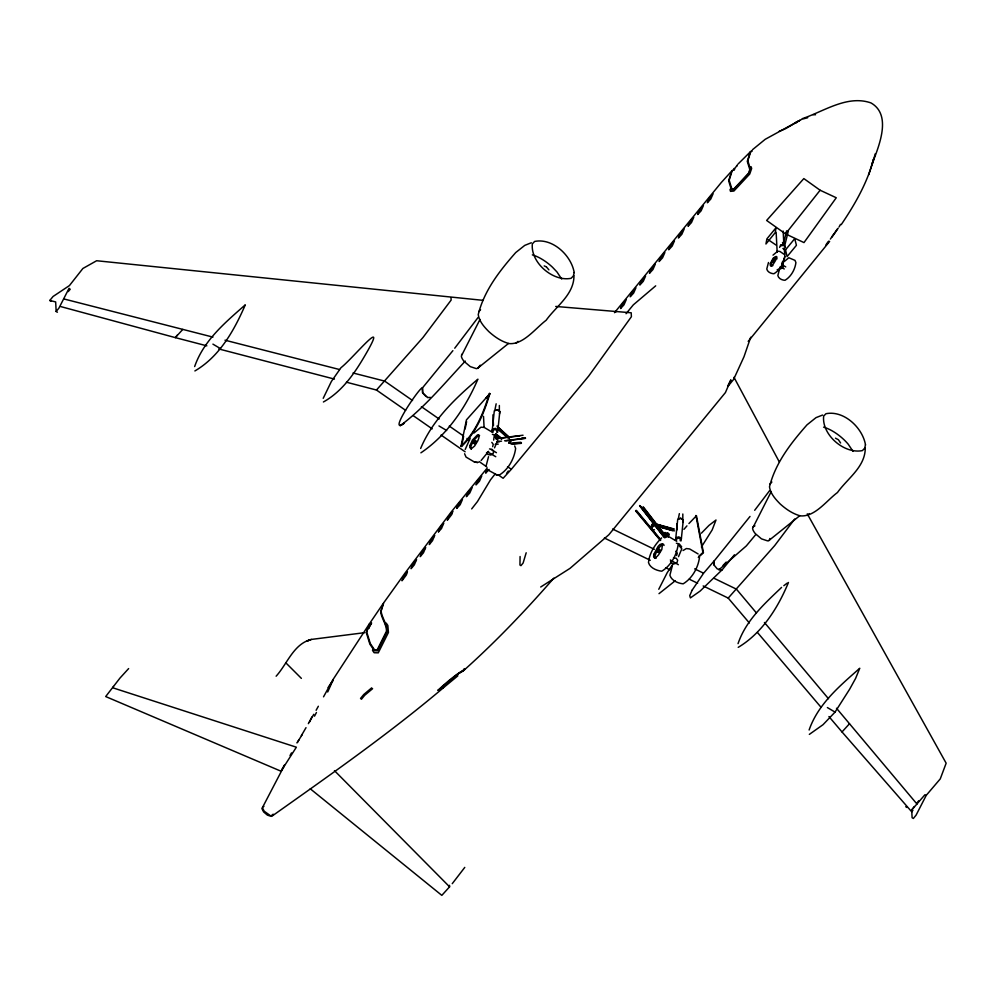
<?xml version="1.0" encoding="UTF-8"?>
<svg xmlns="http://www.w3.org/2000/svg" width="996" height="996" viewBox="0 0 996 996"><rect width="100%" height="100%" fill="white"/><g stroke="black" fill="none" stroke-linecap="round" stroke-linejoin="round"><path stroke-width="1.49" d="M777.179 251.079L777.179 252.274L776.133 232.217M499.357 405.484L499.345 410.887L497.178 409.605L494.838 410.402L496.157 403.816M682.82 513.998L682.808 519.402L680.642 518.119L678.301 518.916L679.359 513.637M520.086 556.527L519.949 565.056L520.958 565.641L523.124 563.001L526.187 552.78M782.657 261.413L782.146 263.442M784.051 260.105L784.089 259.084M497.925 429.899L499.818 411.473L497.178 409.916L494.29 410.875L492.099 431.754L492.41 429.326L495.298 428.342L497.925 429.899L497.639 432.413M681.389 538.413L683.281 519.987L680.642 518.43L677.716 519.364L675.562 540.268L675.823 537.815L678.762 536.856L681.389 538.413L681.052 540.903M784.86 256.171L783.989 259.894M499.519 413.963L499.818 411.473M678.114 544.675C676.77 555.071 670.881 565.703 661.78 571.194C656.725 570.683 650.039 567.932 648.496 562.603C649.404 553.079 654.957 544.451 661.655 537.877M699.503 557.324C698.146 567.72 692.257 578.352 683.156 583.83C678.102 583.332 671.416 580.581 669.885 575.24L672.425 565.504M784.848 256.059C783.939 262.994 780.017 270.078 773.954 273.738C771.066 273.676 767.443 272.082 766.771 268.995L768.476 262.496M658.244 552.108C659.713 554.548 661.506 545.908 658.368 551.635C655.107 554.1 660.186 546.045 659.165 550.34M493.008 431.828L493.244 430.172L495.161 429.525L496.954 430.583L496.718 432.227M676.471 540.33L676.707 538.687L678.625 538.027L680.417 539.085L680.181 540.741M485.986 466.402L488.526 456.691M493.655 440.083L494.253 435.775M682.932 522.452L683.281 519.987M776.93 258.948L776.818 256.781L775.05 257.317L772.647 260.255L770.842 265.235A5.428 1.743 -59.4 0 0 772.921 265.471M573.982 275.68C574.007 294.716 556.191 306.146 546.157 320.251C535.636 328.145 523.224 345.014 509.006 343.57C501.362 341.504 494.713 336.909 488.887 331.668C484.168 326.9 479.25 321.484 478.242 314.587C484.143 290.546 499.668 270.788 515.716 252.561L524.768 245.377L531.316 242.763M865.275 447.976C865.3 467.012 847.484 478.429 837.449 492.534C826.568 500.54 814.989 517.148 800.298 515.866C792.654 513.787 786.006 509.205 780.179 503.964C775.461 499.17 770.506 493.755 769.485 486.845C775.461 462.829 790.961 443.071 807.009 424.844L816.01 417.635L822.609 415.046M480.01 319.405L461.36 356.02A10.421 4.283 39.4 0 0 464.086 361.386L470.299 366.628L476.287 368.607A10.421 4.283 39.4 0 0 478.404 367.474L480.271 365.196M771.203 491.638L752.603 528.278A10.421 4.283 39.4 0 0 755.329 533.644L761.492 538.861L767.53 540.865A10.421 4.283 39.4 0 0 769.858 538.487M461.048 446.133L466.439 419.889L489.895 393.607C484.093 412.929 476.312 432.463 461.522 446.457L461.048 446.133C475.839 432.14 483.62 412.605 489.422 393.283M461.522 446.457L463.626 436.248M465.12 428.965L466.614 421.669M737.09 165.884L737.289 165.05L733.442 170.316L734.152 168.424M783.005 245.788L786.603 230.848M788.222 231.383L784.524 246.485M492.671 446.669L493.244 444.341L491.812 442.349M676.658 555.482L677.28 553.191L675.836 551.199M273.153 814.155L271.721 815.662M874.077 157.903L875.272 153.745M284.121 766.024L261.923 808.578L263.604 811.914L267.401 815.126L271.136 816.371L272.568 814.877M780.914 245.962L783.292 244.792L780.777 244.717L779.619 247.406M873.753 158.526C867.504 182.505 855.016 204.28 841.209 224.673M868.699 174.786L873.629 159.273L872.01 164.352C878.497 146.873 892.491 115.212 870.977 102.924C847.359 94.645 824.066 111.328 802.315 118.661M463.825 669.312L463.352 670.818L458.372 673.694L440.307 688.659L444.104 687.203L457.874 675.823M272.244 815.948C330.423 774.714 389.013 733.766 443.519 687.688L439.46 689.257L458.185 673.645L463.912 670.308L464.447 668.64M486.733 469.888L485.687 473.15L489.098 469.44M751.806 151.292L750.312 151.865L747.274 161.327L749.814 169.544L748.569 173.142L734.064 188.717L731.848 188.929L729.172 180.189L732.272 170.403L734.6 169.494M674.479 530.868L654.335 525.265L652.903 523.099L651.135 528.092C648.222 524.083 652.069 531.179 654.434 529.76M750.71 337.221L744.012 356.705L733.616 379.414L727.914 386.361M465.207 449.445L470.212 438.277M474.532 442.672C473.249 446.532 478.267 440.469 475.752 440.954M773.431 261.575L773.481 262.521L774.241 260.429M779.544 269.057L777.851 275.543C778.523 278.631 782.146 280.225 785.022 280.287C791.085 276.627 795.02 269.543 795.916 262.608L794.995 260.367L788.82 257.752L784.076 261.687M323.214 398.313L331.369 381.493L341.005 367.673C353.468 358.012 391.478 310.69 363.864 357.402C353.53 374.832 341.479 391.876 323.401 401.986M788.458 582.461C778.312 607.137 762.301 633.033 738.223 647.338M494.514 447.876L497.813 440.02L495.261 436.995M678.5 556.689L681.799 548.833L679.284 545.845M327.696 691.996L331.095 684.439M652.729 523.311L651.135 528.092L654.335 525.265M331.656 683.256L333.324 679.733L328.095 687.589M309.395 722.15L311.835 717.02M194.656 366.553C203.694 340.433 225.233 322.48 245.302 304.826C234.234 330.348 219.643 356.481 194.88 370.948M373.151 648.969L372.492 650.351L374.11 652.729L378.268 652.841L388.428 632.497L387.842 625.463L386.224 623.085L385.477 624.417M738.036 643.665C745.967 620.346 764.33 603.9 781.586 587.403M809.113 729.993C818.202 703.873 839.74 685.995 859.76 668.254L855.614 678.388L849.7 689.12L835.046 712.103L823.032 724.69L809.337 734.388M420.661 448.437C432.413 420.2 455.01 398.599 477.893 379.177C465.642 407.775 446.98 435.202 420.897 452.831M658.767 589.271L667.208 572.7L673.196 563.636M807.27 513.824L946.15 763.197L940.261 778.897L926.255 795.318L916.108 815.114L913.357 818.463L912.099 817.728L911.689 809.91L914.316 806.499M727.615 386.249L730.902 379.862L725.424 392.561L608.842 534.752L570.011 568.367L540.704 587.005M314.512 716.174L316.454 712.489M316.118 710.285L318.346 706.251M323.526 696.827L333.162 679.347L368.844 624.654L366.304 632.572L369.865 644.138L374.372 650.749L377.571 650.849L387.145 631.626C387.394 624.255 382.103 618.479 381.095 611.183L383.809 602.68L405.023 573.098L451.736 511.309L487.293 467.971M839.093 226.901L840.5 224.386M128.633 668.577L119.968 678.077L105.688 696.553L281.021 771.215L284.557 764.916M290.035 755.528L291.504 752.901M297.455 742.381L299.012 739.704M301.352 735.683L306.009 727.665M308.349 723.656L313.79 714.294M296.97 742.941L302.348 734.376M281.021 771.215L296.36 747.199L113.444 688.012L113.37 686.493M427.595 397.454L422.565 392.872L422.404 387.979L452.894 350.667M464.771 867.392L452.246 883.676M701.408 546.991L712.177 529.909L716 520.012L708.978 525.415L701.408 533.171M834.013 233.848L837.312 229.08M832.083 237.023L838.221 228.159M276.129 676.209C287.271 663.896 293.621 643.752 311.337 639.432L364.773 632.659M830.353 239.09L831.772 237.06M832.108 236.363L833.752 234.01M488.613 451.337L481.105 460.501M506.578 473.436L508.309 471.008M794.696 519.016L774.701 545.584L728.213 598.086L703.164 585.934M454.749 348.202L478.08 317.463M750.013 516.451L714.032 561.146L714.207 565.379M754.682 510.301L769.609 490.642M916.943 803.075L918.661 800.809M177.226 335.166L175.321 337.619L60.632 306.556M820.131 190.236L785.508 233.886L766.634 220.465L803.834 178.583L820.131 190.236L836.267 197.756L803.984 242.588L785.508 233.886M826.394 244.145L828.772 241.119M825.771 245.365L828.386 242.028M471.693 508.894L477.445 501.573L490.48 479.885L495.161 473.922M829.631 241.406L748.183 341.391M734.463 554.772L722.025 569.986L718.863 569.861L746.353 545.883L755.765 534.578M51.045 301.203L49.8 300.468L53.074 296.472L69.421 285.591L82.892 268.472L96.637 260.74L483.334 300.369M57.419 312.209L56.162 311.474L58.926 308.113L69.06 288.317L70.206 289.276L68.226 291.591M614.482 312.694L721.278 182.529L731.749 170.988L728.649 180.774L731.388 189.763L734.015 189.501L748.955 173.466L750.449 169.183L747.834 160.754L750.872 151.305L751.968 150.894M508.993 442.436L511.844 439.672L509.006 442.598M509.616 442.187L511.683 439.883M626.048 313.715L633.332 304.838L655.692 285.84M785.52 249.871L794.733 238.654L796.427 245.302L787.101 256.595L785.52 249.871L782.856 248.514M553.851 578.116C525.664 610.448 495.908 641.673 463.912 670.308M651.533 528.677L650.438 527.071L653.077 523.859M465.306 361.087C444.502 383.236 424.632 407.613 400.155 425.74L404.364 423.113C386.075 436.597 420.91 385.352 422.478 387.88L422.69 392.81L425.989 396.508M498.05 474.743L503.117 478.279L511.334 469.303L588.723 376.015L631.402 316.703L631.203 312.781L555.731 306.444M911.701 810.034L924.898 794.796L926.255 795.318M485.899 398.238L489.895 393.607M730.989 188.468L729.981 189.638L730.516 191.369L733.915 191.033L749.727 174.039L751.656 168.486L751.121 166.743L750.038 167.876M683.941 529.349L686.941 525.876M688.933 523.56L696.453 515.729L703.45 552.78L698.296 557.436M182.791 329.402L175.321 337.619L206.844 345.836M911.863 811.939L842.018 731.948L849.501 723.731M346.434 382.215L376.463 390.034L422.951 337.544L451.126 300.095L451.001 297.642M449.507 885.307L449.582 886.826L441.826 895.367L310.266 788.795M508.931 442.635L511.371 440.045M723.071 565.404L726.233 562.068M478.752 311.673L480.582 309.744M807.445 515.517L809.275 513.6M473.909 433.061L480.981 427.184L484.255 427.458L492.734 432.476M773.008 255.138L777.752 251.191L779.943 251.465L784.238 254.416M461.571 354.763L462.381 353.941M752.827 527.021L754.931 525.863M516.152 343.234L518.032 341.329M769.995 483.932L771.875 482.039M675.388 580.643L659.003 593.666M738.011 164.079L750.312 151.865M698.806 556.241L702.927 552.506L695.93 515.467M463.401 670.495L464.609 669.449C454.873 675.051 445.922 682.87 437.804 690.402L440.556 688.834M371.72 687.838L363.789 694.473L360.552 698.42L361.436 699.254L364.685 695.308L372.604 688.672M782.246 263.567L782.881 261.263M752.441 149.749L765.214 139.303L799.751 120.404L785.234 128.87M508.495 343.471L477.594 368.296M799.738 515.729L768.837 540.554M783.827 585.698L787.189 583.133M615.864 311.835L616.636 311.337M662.489 544.14L657.31 549.493L654.596 556.951A8.142 2.602 -59.4 0 0 656.127 558.258M683.044 550.527L686.344 548.547L689.63 548.945L698.109 553.95M801.88 119.259L794.497 123.131L797.373 122.234M779.084 131.36L784.014 129.368M311.337 639.432L307.117 641.026L309.656 640.067M262.82 806.797L263.94 806.399M777.166 269.742L781.524 268.41L781.238 267.675M803.336 118.873L807.719 117.715M495.983 438.564L523.049 435.227M497.054 441.701L501.561 441.141M504.561 440.767L525.577 438.14M495.809 438.788L519.825 435.862M521.717 438.066L524.718 437.692M496.83 441.888L499.843 441.514M505.844 440.792L525.353 438.414M495.161 444.365L498.212 444.129M508.906 443.257L520.858 442.286M510.861 443.867L521.456 443.021M512.131 444.079L521.169 443.369M427.521 397.541L430.471 397.441M812.985 114.677L815.525 114.739M474.507 462.082L477.794 462.48L474.507 462.082L466.028 457.064L464.597 453.753M487.405 469.714L496.892 474.843M495.884 474.731L499.183 475.129C508.334 469.577 514.235 458.895 515.642 448.424L514.683 445.971M489.509 448.922L492.186 449.408L493.705 451.4L493.045 453.728L490.729 455.01L488.015 454.5L486.534 452.533M673.495 557.735L676.209 558.258L677.678 560.213L677.031 562.541L674.715 563.836L672.039 563.338L670.52 561.358M492.373 434.368L495.161 435.015L497.714 438.041M676.371 543.206L679.185 543.866L681.687 546.854M49.8 300.468L55.664 301.925L56.162 311.474M63.806 298.925L212.932 337.109M224.984 340.196L339.474 369.516M353.032 372.99L384.668 381.095L412.543 400.504M218.846 348.961L334.432 379.09M655.779 523.908L674.491 529.1M655.605 524.12L672.823 528.988M657.385 525.079L668.864 528.303M659.514 526.51L672.425 530.158M658.468 526.685L672.823 530.744M657.111 524.631L673.147 529.474M664.93 532.474L669.275 534.093M661.282 531.889L668.528 534.603M663.124 533.022L668.914 535.188M668.627 535.537L662.863 533.333L665.552 536.944M544.202 265.895L546.069 266.741M835.482 438.178L838.371 439.709L840.612 442.996M270.016 815.375L264.189 811.205L262.508 807.868M612.59 529.038L654.335 549.306M694.685 568.878L703.027 572.937M714.157 578.34L736.418 589.146L756.437 612.963M604.373 538.014L650.288 560.287M665.602 567.72L669.773 569.737M689.244 579.186L697.598 583.233M911.689 809.91L912.934 810.532M668.254 536.296L676.732 541.301M782.034 264.699L785.732 266.891M781.686 267.451L784.238 268.97M491.09 449.52L496.444 452.682M487.729 451.96L495.759 456.716M670.333 559.964L678.363 564.72M438.962 425.939L446.631 430.484M212.92 344.13L220.589 348.675M835.046 712.103L827.377 707.558M905.738 806.723L906.983 807.457M768.065 239.638L776.183 245.128M421.408 406.667L439.136 419.017M449.271 426.076L463.202 435.775M467 438.427L469.539 440.195M507.537 466.651L511.334 469.303M376.463 390.034L405.596 410.327M413.191 415.631L432.189 428.865M441.054 435.04L465.12 451.798M479.051 461.509L486.658 466.8M546.443 266.916L548.896 269.854M784.549 245.576L785.483 247.73M495.361 434.318L501.449 439.099M495.971 433.87L502.046 438.688M495.61 434.007L501.685 438.825M497.365 427.085L509.479 437.916M497.938 427.321L509.392 437.792M498.149 428.778L505.022 435.053M497.788 428.915L506.952 437.281M499.917 429.562L505.644 434.804M497.016 426.014L509.566 437.58M498 428.666L508.271 438.115M301.377 678.376L285.877 662.875M334.457 770.643L449.582 886.826M728.213 598.086L749.353 622.961M757.421 632.435L820.866 707.073M828.933 716.547L842.018 731.948M764.442 622.488L828.485 698.719M836.491 708.243L916.992 804.058M635.585 510.836L660.398 540.504M636.407 510.4L660.547 539.396M635.884 510.475L660.659 540.255M643.814 508.159L666.2 536.944M648.77 515.355L654.372 522.551M640.179 505.794L647.637 515.38M650.425 518.978L661.618 533.37M639.581 505.781L663.822 536.969M643.117 506.69L666.374 536.72M639.806 505.507L664.905 537.915M733.99 377.31L779.345 461.995M852.974 451.337L848.268 444.266A26.133 10.744 39.4 0 0 823.592 427.147M561.682 279.054L556.976 271.97L552.481 267.214A26.133 10.744 39.4 0 0 532.35 254.889M782.495 242.439L783.678 245.028M779.831 267.14L781.076 268.273L782.819 267.675L782.906 261.948M471.158 449.233L470.996 446.046L473.386 440.705L478.503 435.426A8.117 2.602 -59.4 0 1 479.574 435.576M663.56 544.277L664.021 545.459M784.923 254.827L784.039 248.041M783.155 231.072L783.877 244.954M676.907 523.659L677.218 529.76M667.893 532.798L668.129 537.367M492.92 414.834L493.481 425.529M483.508 416.34L484.068 427.023M653.874 554.311L653.613 556.366A8.142 2.602 -59.4 0 0 658.543 554.859L661.805 549.568L662.577 543.704L659.937 544.501L658.095 546.406L653.874 554.311M770.356 263.467L770.182 264.836A5.428 1.743 -59.4 0 0 773.469 263.84L775.647 260.305L776.158 256.395L773.17 258.201L770.356 263.467M473.324 442.722C475.279 444.776 476.026 436.497 473.324 442.722M772.622 261.612L773.992 259.944L772.622 261.612M470.012 445.473L469.726 447.515L471.257 448.798L474.594 446.034L477.831 440.78A8.117 2.602 -59.4 0 0 477.52 434.854L472.39 440.12L470.012 445.473M776.108 227.636L775.174 232.703L765.949 243.995L766.908 238.853L776.108 227.636M574.194 272.531L573.372 275.942L571.094 278.307C552.954 282.03 530.283 262.409 532.362 243.833L534.64 241.443C552.568 237.783 571.306 255.424 574.194 272.531M865.487 444.826L864.665 448.237L862.387 450.603C844.235 454.3 821.576 434.717 823.655 416.129L825.933 413.726C843.849 410.053 862.586 427.732 865.487 444.826M412.132 565.429L411.087 568.691L414.324 564.856L416.552 559.578L412.132 565.429M421.258 553.365L420.225 556.627L423.449 552.792L425.666 547.526L421.258 553.365M430.334 541.276L429.301 544.551L432.476 540.691L434.692 535.4L430.334 541.276M438.489 531.827L441.477 528.552L443.706 523.274L440.518 527.133L438.489 531.827M369.267 624.019L366.727 631.962L370.288 643.541L374.496 649.741L377.21 649.815L386.485 631.178C386.51 624.255 381.617 618.703 380.659 611.793L383.36 603.302L369.267 624.019M369.13 626.733L368.508 628.675L371.595 622.961L369.13 626.733M403.056 577.518L402.01 580.78L406.38 574.904L407.426 571.642L403.056 577.518M448.349 517.024L447.304 520.273L451.786 514.471L452.831 511.209L448.349 517.024M457.799 505.159L456.753 508.408L460.177 504.698L462.468 499.457L457.799 505.159M467.448 493.406L466.402 496.655L469.813 492.945L472.116 487.704L467.448 493.406M477.084 481.641L476.038 484.903L479.462 481.193L481.753 475.951L477.084 481.641M621.604 305.274L620.57 308.536L623.982 304.826L626.272 299.584L621.604 305.274M631.252 293.521L630.207 296.783L633.63 293.073L635.921 287.832L631.252 293.521M640.889 281.768L639.855 285.03L643.267 281.32L645.57 276.079L640.889 281.768M650.537 270.016L649.492 273.278L652.915 269.567L655.206 264.326L650.537 270.016M660.174 258.263L659.14 261.525L662.552 257.802L664.855 252.573L660.174 258.263M669.822 246.51L668.777 249.772L672.2 246.049L674.491 240.82L669.822 246.51M679.459 234.757L678.425 238.019L681.837 234.297L684.14 229.068L679.459 234.757M689.108 223.004L688.062 226.266L691.485 222.544L693.776 217.315L689.108 223.004M698.744 211.252L697.71 214.514L701.122 210.791L703.425 205.562L698.744 211.252M708.393 199.499L707.347 202.761L710.771 199.038L713.061 193.809L708.393 199.499M692.183 590.105L689.718 595.633L690.402 597.899L700.126 591.076L722.05 569.874L717.257 568.915L714.269 565.305L714.045 561.022L703.587 573.223L692.183 590.105M653.774 524.88L651.135 528.092L654.148 525.427L653.774 524.88"/></g></svg>
